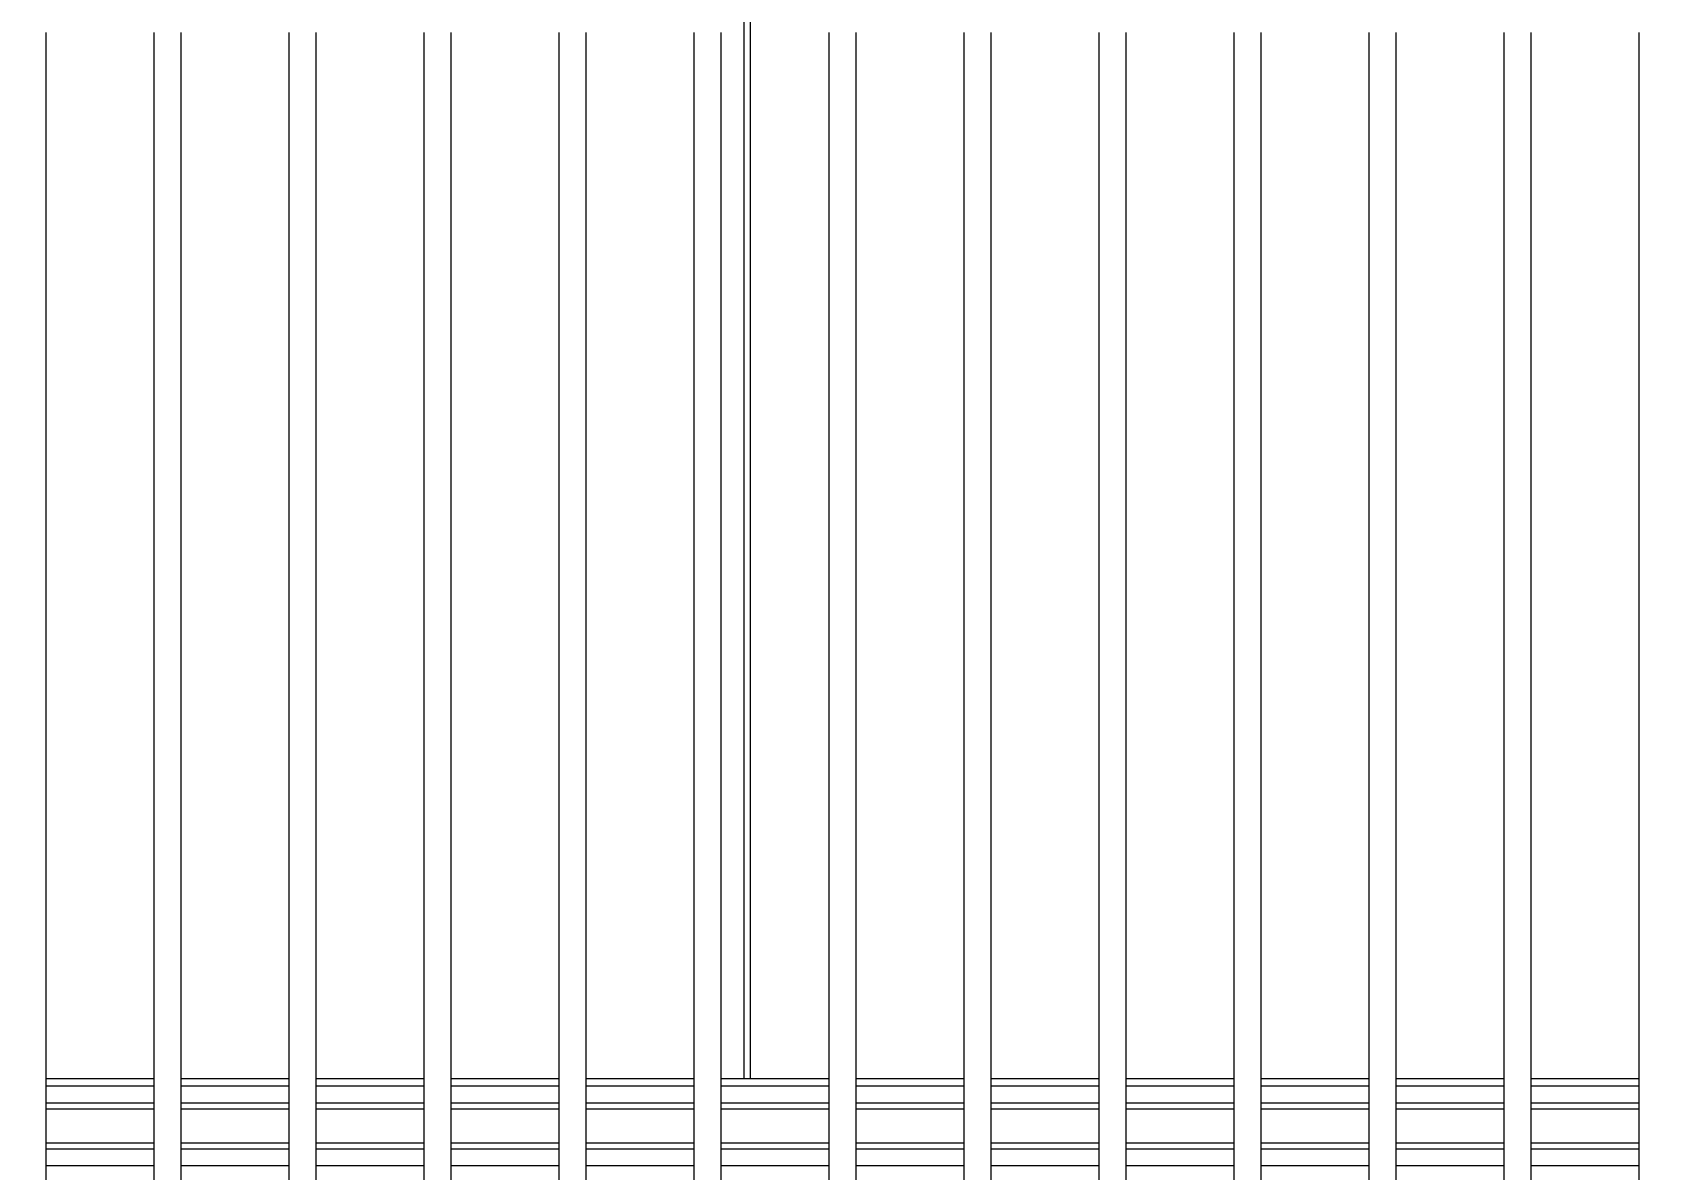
# Model space of a CAD drawing. Header units: metres. Extents: x -101133.8 to -101066.7, y -24899.3 to -24824.7.
# Drawn here: x -101110.0573 to -101109.9373, y -24848.426 to -24848.3417 of the extents above; entities that cross this region are included whole.
import ezdxf

# ---------------------------------------------------------------- set-up
doc = ezdxf.new("R2010")
doc.units = ezdxf.units.M
doc.header["$LTSCALE"] = 0.2
doc.header["$PDSIZE"] = -5
doc.layers.add('CMT-COTATION DIVERS', color=1, linetype='Continuous')
doc.layers.add('CMT-CVC-MATERIEL', color=30, linetype='Continuous')
doc.styles.get("Standard").update_dxf_attribs({"font": 'arial.ttf'})
doc.dimstyles.get("Standard").update_dxf_attribs({"dimtxt": 0.18, "dimasz": 0.18, "dimexe": 0.18, "dimexo": 0.0625, "dimgap": 0.09, "dimtad": 0, "dimtih": 1, "dimtoh": 1, "dimdec": 4, "dimzin": 0, "dimdsep": 46, "dimtxsty": 'Standard', "dimcen": 0.09, "dimadec": 0, "dimazin": 0, "dimtfac": 1, "dimtdec": 4, "dimtofl": 0, "dimtmove": 0, "dimatfit": 3, "dimfxl": 1, "dimtolj": 1, "dimtzin": 0, "dimarcsym": 0})

# ---------------------------------------------------------------- blocks, each defined once
blk = doc.blocks.new('Cassette 600x600')
at = {"linetype": 'Continuous', "lineweight": 13}
for p, q in [((-20143.73, 407.01), (-20417.73, 407.01)), ((-20340.23, 407.01), (-20340.23, 399.01)), ((-20339.68, 407.01), (-20339.68, 399.01)), ((-20338.44, 407.01), (-20338.44, 399.01)), ((-20337.99, 407.01), (-20337.99, 399.01)), ((-20335.47, 407.01), (-20335.47, 399.01)), ((-20335.02, 407.01), (-20335.02, 399.01)), ((-20333.78, 407.01), (-20333.78, 399.01)), ((-20143.73, 399.01), (-20417.73, 399.01)), ((-20143.73, 397.01), (-20417.73, 397.01)), ((-20340.23, 397.01), (-20340.23, 389.01)), ((-20339.68, 397.01), (-20339.68, 389.01)), ((-20338.44, 397.01), (-20338.44, 389.01)), ((-20337.99, 397.01), (-20337.99, 389.01)), ((-20335.47, 397.01), (-20335.47, 389.01)), ((-20335.02, 397.01), (-20335.02, 389.01)), ((-20333.78, 397.01), (-20333.78, 389.01)), ((-20143.73, 389.01), (-20417.73, 389.01)), ((-20143.73, 387.01), (-20417.73, 387.01)), ((-20340.23, 387.01), (-20340.23, 379.01)), ((-20339.68, 387.01), (-20339.68, 379.01)), ((-20338.44, 387.01), (-20338.44, 379.01)), ((-20337.99, 387.01), (-20337.99, 379.01)), ((-20335.47, 387.01), (-20335.47, 379.01)), ((-20335.02, 387.01), (-20335.02, 379.01)), ((-20333.78, 387.01), (-20333.78, 379.01)), ((-20143.73, 379.01), (-20417.73, 379.01)), ((-20143.73, 377.01), (-20417.73, 377.01)), ((-20340.23, 377.01), (-20340.23, 369.01)), ((-20339.68, 377.01), (-20339.68, 369.01)), ((-20338.44, 377.01), (-20338.44, 369.01)), ((-20337.99, 377.01), (-20337.99, 369.01)), ((-20335.47, 377.01), (-20335.47, 369.01)), ((-20335.02, 377.01), (-20335.02, 369.01)), ((-20333.78, 377.01), (-20333.78, 369.01)), ((-20143.73, 369.01), (-20417.73, 369.01)), ((-20143.73, 367.01), (-20417.73, 367.01)), ((-20340.23, 367.01), (-20340.23, 359.01)), ((-20339.68, 367.01), (-20339.68, 359.01)), ((-20338.44, 367.01), (-20338.44, 359.01)), ((-20337.99, 367.01), (-20337.99, 359.01)), ((-20335.47, 367.01), (-20335.47, 359.01)), ((-20335.02, 367.01), (-20335.02, 359.01)), ((-20333.78, 367.01), (-20333.78, 359.01)), ((-20143.73, 359.01), (-20417.73, 359.01)), ((-20143.73, 357.01), (-20417.73, 357.01)), ((-20340.23, 357.01), (-20340.23, 349.01)), ((-20339.68, 357.01), (-20339.68, 349.01)), ((-20338.44, 357.01), (-20338.44, 349.01)), ((-20337.99, 357.01), (-20337.99, 349.01)), ((-20335.47, 357.01), (-20335.47, 349.01)), ((-20335.02, 357.01), (-20335.02, 349.01)), ((-20333.78, 357.01), (-20333.78, 349.01)), ((-20143.73, 349.01), (-20417.73, 349.01)), ((-20143.73, 347.01), (-20417.73, 347.01)), ((-20340.23, 347.01), (-20340.23, 339.01)), ((-20339.68, 347.01), (-20339.68, 339.01)), ((-20338.44, 347.01), (-20338.44, 339.01)), ((-20337.99, 347.01), (-20337.99, 339.01)), ((-20335.47, 347.01), (-20335.47, 339.01)), ((-20335.02, 347.01), (-20335.02, 339.01)), ((-20333.78, 347.01), (-20333.78, 339.01)), ((-20443.73, 341.16), (-20340.23, 341.16)), ((-20443.73, 340.7), (-20340.23, 340.7)), ((-20143.73, 339.01), (-20417.73, 339.01)), ((-20143.73, 337.01), (-20417.73, 337.01)), ((-20340.23, 337.01), (-20340.23, 329.01)), ((-20339.68, 337.01), (-20339.68, 329.01)), ((-20338.44, 337.01), (-20338.44, 329.01)), ((-20337.99, 337.01), (-20337.99, 329.01)), ((-20335.47, 337.01), (-20335.47, 329.01)), ((-20335.02, 337.01), (-20335.02, 329.01)), ((-20333.78, 337.01), (-20333.78, 329.01)), ((-20143.73, 329.01), (-20417.73, 329.01)), ((-20143.73, 327.01), (-20417.73, 327.01)), ((-20340.23, 327.01), (-20340.23, 319.01)), ((-20339.68, 327.01), (-20339.68, 319.01)), ((-20338.44, 327.01), (-20338.44, 319.01)), ((-20337.99, 327.01), (-20337.99, 319.01)), ((-20335.47, 327.01), (-20335.47, 319.01)), ((-20335.02, 327.01), (-20335.02, 319.01)), ((-20333.78, 327.01), (-20333.78, 319.01)), ((-20143.73, 319.01), (-20417.73, 319.01)), ((-20143.73, 317.01), (-20417.73, 317.01)), ((-20340.23, 317.01), (-20340.23, 309.01)), ((-20339.68, 317.01), (-20339.68, 309.01)), ((-20338.44, 317.01), (-20338.44, 309.01)), ((-20337.99, 317.01), (-20337.99, 309.01)), ((-20335.47, 317.01), (-20335.47, 309.01)), ((-20335.02, 317.01), (-20335.02, 309.01)), ((-20333.78, 317.01), (-20333.78, 309.01)), ((-20143.73, 309.01), (-20417.73, 309.01)), ((-20143.73, 307.01), (-20417.73, 307.01)), ((-20340.23, 307.01), (-20340.23, 299.01)), ((-20339.68, 307.01), (-20339.68, 299.01)), ((-20338.44, 307.01), (-20338.44, 299.01)), ((-20337.99, 307.01), (-20337.99, 299.01)), ((-20335.47, 307.01), (-20335.47, 299.01)), ((-20335.02, 307.01), (-20335.02, 299.01)), ((-20333.78, 307.01), (-20333.78, 299.01)), ((-20143.73, 299.01), (-20417.73, 299.01)), ((-20143.73, 297.01), (-20417.73, 297.01)), ((-20340.23, 297.01), (-20340.23, 289.01)), ((-20339.68, 297.01), (-20339.68, 289.01)), ((-20338.44, 297.01), (-20338.44, 289.01)), ((-20337.99, 297.01), (-20337.99, 289.01)), ((-20335.47, 297.01), (-20335.47, 289.01)), ((-20335.02, 297.01), (-20335.02, 289.01)), ((-20333.78, 297.01), (-20333.78, 289.01)), ((-20143.73, 289.01), (-20417.73, 289.01))]:
    blk.add_line(p, q, dxfattribs=at)
blk = doc.blocks.new('COT-45')
at = {"color": 0}
for p, q in [((0, -1), (0, 1)), ((-1, 0), (1, 0))]:
    blk.add_line(p, q, dxfattribs=at)
at = {"color": 0, "const_width": 0.4}
blk.add_lwpolyline([(-0.4419, -0.4419), (0.4419, 0.4419)], dxfattribs=at)
blk = doc.blocks.new('*D117')
at = {"layer": 'CMT-COTATION DIVERS', "color": 0, "lineweight": -2}
for p, q in [((-101111.62331, -24847.28014), (-101111.62331, -24847.25476)), ((-101106.09932, -24848.56773), (-101106.09932, -24847.25476)), ((-101111.59831, -24847.30476), (-101106.12432, -24847.30476))]:
    blk.add_line(p, q, dxfattribs=at)
at = {"layer": 'Defpoints', "color": 0, "lineweight": 15}
for p in [(-101106.09932, -24847.30476), (-101111.62331, -24847.31014), (-101106.09932, -24848.59773)]:
    blk.add_point(p, dxfattribs=at)
at = {"layer": 'CMT-COTATION DIVERS', "color": 0, "lineweight": -2, "xscale": 0.025, "yscale": 0.025, "zscale": 0.025, "rotation": 180}
blk.add_blockref('COT-45', (-101111.62331, -24847.30476), dxfattribs=at)
at = {"layer": 'CMT-COTATION DIVERS', "color": 0, "lineweight": -2, "xscale": 0.025, "yscale": 0.025, "zscale": 0.025}
blk.add_blockref('COT-45', (-101106.09932, -24847.30476), dxfattribs=at)
at = {"layer": 'CMT-COTATION DIVERS', "color": 0, "lineweight": 15, "insert": (-101108.86131, -24847.22897), "char_height": 0.075, "attachment_point": 5}
blk.add_mtext('\\A1;552', dxfattribs=at)

msp = doc.modelspace()

# ---------------------------------------------------------------- block references
at = {"layer": 'CMT-CVC-MATERIEL', "xscale": 0.001, "yscale": 0.001, "zscale": 0.001, "rotation": 270}
msp.add_blockref('Cassette 600x600', (-101110.34531, -24868.75947), dxfattribs=at)

# ---------------------------------------------------------------- dimensions: what is measured, and where the dimension line sits
at = {"layer": 'CMT-COTATION DIVERS', "lineweight": 15}
dim = msp.add_linear_dim(base=(-101106.09932, -24847.30476), p1=(-101111.62331, -24847.31014), p2=(-101106.09932, -24848.59773), dimstyle='Standard', override={"dimscale": 0.05, "dimtxt": 1.5, "dimasz": 0.5, "dimexe": 1, "dimexo": 0.6, "dimgap": 0.75, "dimtad": 1, "dimtih": 0, "dimtoh": 0, "dimdec": 0, "dimlfac": 100, "dimblk": 'COT-45', "dimcen": 0, "dimadec": 2, "dimazin": 2, "dimtdec": 2, "dimtix": 1, "dimtmove": 1, "dimfrac": 1}, dxfattribs=at)
dim.commit()
dim.dimension.update_dxf_attribs({"geometry": '*D117', "text_midpoint": (-101108.86131, -24847.22897)})

doc.saveas('drawing.dxf')
